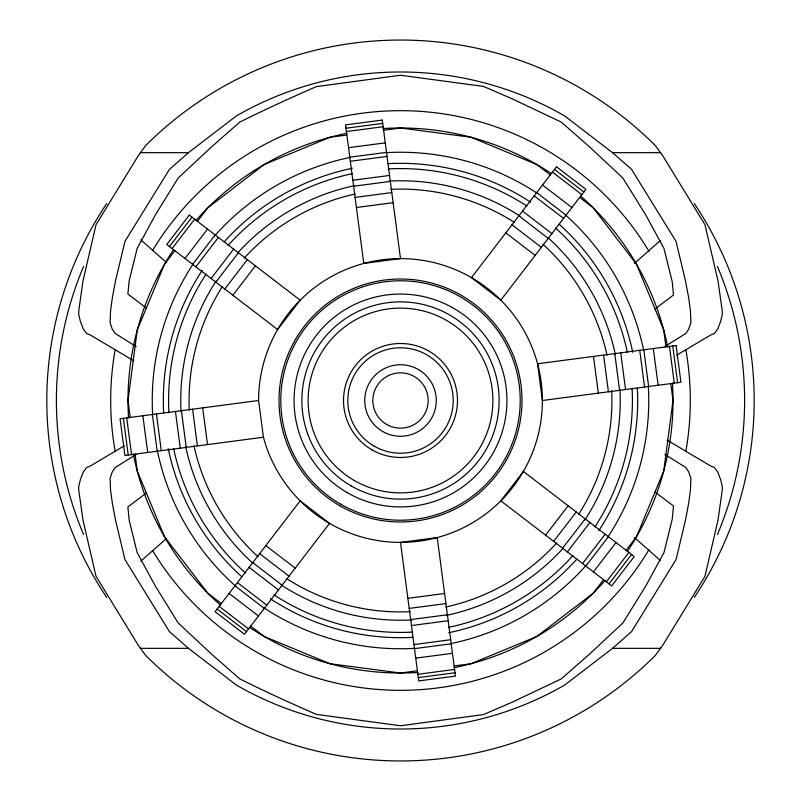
<?xml version="1.0" encoding="UTF-8"?>
<svg xmlns="http://www.w3.org/2000/svg" width="801" height="801" viewBox="0 0 801 801"><rect width="100%" height="100%" fill="white"/><g stroke="black" fill="none" stroke-linecap="round" stroke-linejoin="round"><path stroke-width="1.2" d="M676.745 355.143L710.727 334.978L714.432 333.466L717.746 328.941L720.64 321.411L722.312 314.272L722.242 310.878L718.016 280.951L704.98 224.711L662.918 156.005L655.378 145.622A360.45 360.45 0 0 0 145.622 145.622L138.082 156.005L96.02 224.711L82.984 280.951L78.758 310.878L78.688 314.272L80.36 321.411L83.254 328.941L86.568 333.466L90.273 334.978L133.817 360.81M124.255 445.857L90.273 466.022L86.568 467.534L83.254 472.059L80.36 479.589L78.688 486.728L78.758 490.122L82.984 520.049L96.02 576.289L138.082 644.995L145.622 655.378A360.45 360.45 0 0 0 655.378 655.378L662.918 644.995L704.98 576.289L718.016 520.049L722.242 490.122L722.312 486.728L720.64 479.589L717.746 472.059L714.432 467.534L710.727 466.022L667.183 440.19M169.422 246.528L191.97 217.141M172.075 248.57L194.623 219.184M174.878 250.713L164.495 264.24L137.271 329.972L127.99 400.5L130.213 417.401M197.426 221.326L207.799 207.799L264.24 164.495L329.972 137.271L346.873 135.049M185.001 258.483L207.549 229.096M192.6 264.32L215.149 234.933M195.855 266.813L218.403 237.426M211.074 278.488L233.622 249.101M215.829 282.142L238.378 252.756M224.781 289.011L247.339 259.624M232.861 295.209L255.409 265.822M545.591 535.178L568.139 505.791M553.661 541.376L576.219 511.989M562.622 548.244L585.171 518.858M567.378 551.899L589.926 522.512M582.597 563.574L605.145 534.187M585.851 566.067L608.4 536.68M593.451 571.904L615.999 542.517M603.574 579.674L593.201 593.201L536.76 636.505L471.028 663.729L454.127 665.951M626.122 550.287L636.505 536.76L663.729 471.028L673.01 400.5L670.787 383.599M606.377 581.816L628.925 552.43M609.03 583.859L631.578 554.472M140.816 561.161L166.688 538.312M634.352 263.489L660.455 240.44M664.78 346.583L685.836 333.466L688.8 328.941L690.913 322.683L690.442 310.878L688.6 297.381L685.496 280.951L676.054 241.411L631.588 169.411L612.525 152.661L564.755 116.005A328.51 328.51 0 0 0 236.245 116.005L188.475 152.661L169.411 169.411L124.946 241.411L115.504 280.951L112.4 297.381L110.558 310.878L110.087 322.683L112.2 328.941L115.164 333.466L136.22 346.583M136.22 454.417L115.164 467.534L112.2 472.059L110.087 478.317L110.558 490.122L112.4 503.619L115.504 520.049L124.946 559.589L169.411 631.588L188.475 648.339L236.245 684.995A328.51 328.51 0 0 0 564.755 684.995L612.525 648.339L631.588 631.588L676.054 559.589L685.496 520.049L688.6 503.619L690.442 490.122L690.913 478.317L688.8 472.059L685.836 467.534L664.78 454.417M146.513 492.855L127.89 506.923L129.141 520.069L137.141 552.55L155.484 586.282L178.122 622.878L211.844 654.387L239.769 678.898A216.681 23.389 22.5 0 0 316.395 714.392L400.5 725.766L483.514 714.572L512.019 702.247L561.241 678.918L589.546 654.097L622.918 622.918L645.896 585.781L663.959 552.61L672.249 519.138L673.501 505.992L654.868 491.924M654.868 309.076L673.501 295.008L672.249 281.862L663.959 248.39L645.896 215.219L622.918 178.082L589.546 146.903L561.241 122.082L512.019 98.753L483.514 86.428L400.5 75.234L316.395 86.608A216.681 23.389 -22.5 0 0 239.769 122.102L211.844 146.613L178.122 178.122L155.484 214.718L137.141 248.45L129.141 280.931L127.89 294.077L146.513 308.145M345.972 128.23L382.698 123.394M346.412 131.544L383.138 126.718M383.599 130.213L400.5 127.99L471.028 137.271L536.76 164.495L550.287 174.878M348.535 147.694L385.261 142.858M349.787 157.196L386.513 152.36M350.327 161.271L387.053 156.435M352.83 180.275L389.556 175.439M353.611 186.232L390.337 181.396M355.083 197.416L391.809 192.58M356.415 207.509L393.141 202.673M258.603 400.5L120.07 418.743L124.906 455.469L263.439 437.226A141.897 141.897 0 0 0 491.714 509.206A141.897 141.897 0 0 0 460.465 271.899A141.897 141.897 0 0 0 258.603 400.5L263.439 437.226M407.859 598.327L444.585 593.491M409.191 608.42L445.917 603.584M410.663 619.604L447.389 614.767M411.444 625.561L448.17 620.725M413.947 644.565L450.673 639.729M414.487 648.64L451.213 643.804M415.739 658.142L452.465 653.306M417.401 670.787L400.5 673.01L329.972 663.729L264.24 636.505L250.713 626.122M417.862 674.282L454.588 669.456M418.302 677.606L455.028 672.77M140.225 152.661L188.475 152.661M612.525 152.661L660.775 152.661M140.225 648.339L188.475 648.339M612.525 648.339L660.775 648.339M554.472 169.422L583.859 191.97M552.43 172.075L581.816 194.623M579.674 197.426L593.201 207.799L636.505 264.24L663.729 329.972L665.951 346.873M542.517 185.001L571.904 207.549M536.68 192.6L566.067 215.149M534.187 195.855L563.574 218.403M522.512 211.074L551.899 233.622M518.858 215.829L548.244 238.378M511.989 224.781L541.376 247.339M505.791 232.861L535.178 255.409M265.822 545.591L295.209 568.139M259.624 553.661L289.011 576.219M252.756 562.622L282.142 585.171M249.101 567.378L278.488 589.926M237.426 582.597L266.813 605.145M234.933 585.851L264.32 608.4M229.096 593.451L258.483 615.999M221.326 603.574L207.799 593.201L164.495 536.76L137.271 471.028L135.049 454.127M219.184 606.377L248.57 628.925M217.141 609.03L246.528 631.578M634.352 537.511L660.455 560.56M140.816 239.839L166.688 262.688M672.77 345.972L677.606 382.698M669.456 346.412L674.282 383.138M653.306 348.535L658.142 385.261M643.804 349.787L648.64 386.513M639.729 350.327L644.565 387.053M620.725 352.83L625.561 389.556M614.767 353.611L619.604 390.337M603.584 355.083L608.42 391.809M593.491 356.415L598.327 393.141M202.673 407.859L207.509 444.585M192.58 409.191L197.416 445.917M181.396 410.663L186.232 447.389M175.439 411.444L180.275 448.17M156.435 413.947L161.271 450.673M152.36 414.487L157.196 451.213M142.858 415.739L147.694 452.465M126.718 417.862L131.544 454.588M123.394 418.302L128.23 455.028M648.99 549.656A289.812 289.812 0 0 1 152.651 550.718M115.174 451.303A289.812 289.812 0 0 1 115.174 349.697M152.651 250.282A289.812 289.812 0 0 1 648.99 251.344M685.826 349.697A289.812 289.812 0 0 1 685.826 451.303M694.287 203.564A353.682 353.682 0 0 1 694.287 597.436M106.713 597.436A353.682 353.682 0 0 1 106.713 203.564M717.436 266.493A344.11 344.11 0 0 1 717.436 534.507M83.564 534.507A344.11 344.11 0 0 1 83.564 266.493M672.46 383.068A272.51 272.51 0 0 1 627.303 551.579M605.125 580.475A272.51 272.51 0 0 1 454.047 667.704M417.932 672.46A272.51 272.51 0 0 1 249.421 627.303M220.525 605.125A272.51 272.51 0 0 1 133.296 454.047M128.54 417.932A272.51 272.51 0 0 1 173.697 249.421M195.875 220.525A272.51 272.51 0 0 1 346.953 133.296M383.068 128.54A272.51 272.51 0 0 1 551.579 173.697M580.475 195.875A272.51 272.51 0 0 1 667.704 346.953M648.379 386.833A248.26 248.26 0 0 1 607.649 537.331M586.282 565.186A248.26 248.26 0 0 1 451.454 643.473M414.167 648.379A248.26 248.26 0 0 1 263.669 607.649M235.814 586.282A248.26 248.26 0 0 1 157.527 451.454M152.621 414.167A248.26 248.26 0 0 1 193.351 263.669M214.718 235.814A248.26 248.26 0 0 1 349.546 157.527M386.833 152.621A248.26 248.26 0 0 1 537.331 193.351M565.186 214.718A248.26 248.26 0 0 1 643.473 349.546M637.356 388.155A237.176 237.176 0 0 1 598.778 530.663M576.71 559.258A237.176 237.176 0 0 1 448.66 632.74M412.845 637.356A237.176 237.176 0 0 1 270.337 598.778M241.742 576.71A237.176 237.176 0 0 1 168.26 448.66M163.644 412.845A237.176 237.176 0 0 1 202.222 270.337M224.29 241.742A237.176 237.176 0 0 1 352.34 168.26M388.155 163.644A237.176 237.176 0 0 1 530.663 202.222M559.258 224.29A237.176 237.176 0 0 1 632.74 352.34M632.079 388.185A231.91 231.91 0 0 1 594.903 526.958M572.965 555.544A231.91 231.91 0 0 1 448.54 627.383M412.815 632.079A231.91 231.91 0 0 1 274.042 594.903M245.456 572.965A231.91 231.91 0 0 1 173.617 448.54M168.921 412.815A231.91 231.91 0 0 1 206.097 274.042M228.035 245.456A231.91 231.91 0 0 1 352.46 173.617M388.185 168.921A231.91 231.91 0 0 1 526.958 206.097M555.544 228.035A231.91 231.91 0 0 1 627.383 352.46M611.694 390.728A211.424 211.424 0 0 1 578.512 514.562M556.755 542.928A211.424 211.424 0 0 1 445.716 607.028M410.272 611.694A211.424 211.424 0 0 1 286.438 578.512M258.072 556.755A211.424 211.424 0 0 1 193.972 445.716M189.306 410.272A211.424 211.424 0 0 1 222.488 286.438M244.245 258.072A211.424 211.424 0 0 1 355.284 193.972M390.728 189.306A211.424 211.424 0 0 1 514.562 222.488M542.928 244.245A211.424 211.424 0 0 1 607.028 355.284M619.944 389.316A219.724 219.724 0 0 1 584.95 519.909M562.743 548.685A219.724 219.724 0 0 1 446.487 615.358M411.684 619.944A219.724 219.724 0 0 1 281.091 584.95M252.315 562.743A219.724 219.724 0 0 1 185.642 446.487M181.056 411.684A219.724 219.724 0 0 1 216.05 281.091M238.257 252.315A219.724 219.724 0 0 1 354.513 185.642M389.316 181.056A219.724 219.724 0 0 1 519.909 216.05M548.685 238.257A219.724 219.724 0 0 1 615.358 354.513M189.306 215.099L166.758 244.485L277.617 329.551L300.165 300.165L189.306 215.099M300.165 500.835L215.099 611.694L244.485 634.242L329.551 523.383L300.165 500.835M556.515 166.758L471.449 277.617L500.835 300.165L585.901 189.306L556.515 166.758M523.383 471.449L500.835 500.835L611.694 585.901L634.242 556.515L523.383 471.449M382.257 120.07L345.531 124.906L363.774 263.439L400.5 258.603L382.257 120.07M676.094 345.531L537.561 363.774L542.397 400.5L680.93 382.257L676.094 345.531M437.226 537.561L400.5 542.397L418.743 680.93L455.469 676.094L437.226 537.561M347.284 492.665A106.423 106.423 0 0 0 506.923 400.5A106.423 106.423 0 0 0 347.284 308.335A106.423 106.423 0 0 0 347.284 492.665M339.754 505.711A121.492 121.492 0 0 0 521.992 400.5A121.492 121.492 0 0 0 339.754 295.289A121.492 121.492 0 0 0 339.754 505.711M340.645 504.179A119.719 119.719 0 0 0 520.219 400.5A119.719 119.719 0 0 0 340.645 296.821A119.719 119.719 0 0 0 340.645 504.179M372.004 449.852A56.991 56.991 0 0 0 457.491 400.5A56.991 56.991 0 0 0 372.004 351.148A56.991 56.991 0 0 0 372.004 449.852M382.618 431.469A35.765 35.765 0 0 0 436.265 400.5A35.765 35.765 0 0 0 382.618 369.531A35.765 35.765 0 0 0 382.618 431.469M374.147 446.137A52.706 52.706 0 0 0 453.206 400.5A52.706 52.706 0 0 0 374.147 354.863A52.706 52.706 0 0 0 374.147 446.137M386.663 424.46A27.675 27.675 0 0 0 428.175 400.5A27.675 27.675 0 0 0 386.663 376.54A27.675 27.675 0 0 0 386.663 424.46M351.178 485.917A98.633 98.633 0 0 0 499.133 400.5A98.633 98.633 0 0 0 351.178 315.083A98.633 98.633 0 0 0 351.178 485.917M354.312 480.5A92.375 92.375 0 0 0 492.875 400.5A92.375 92.375 0 0 0 354.312 320.5A92.375 92.375 0 0 0 354.312 480.5"/></g></svg>
